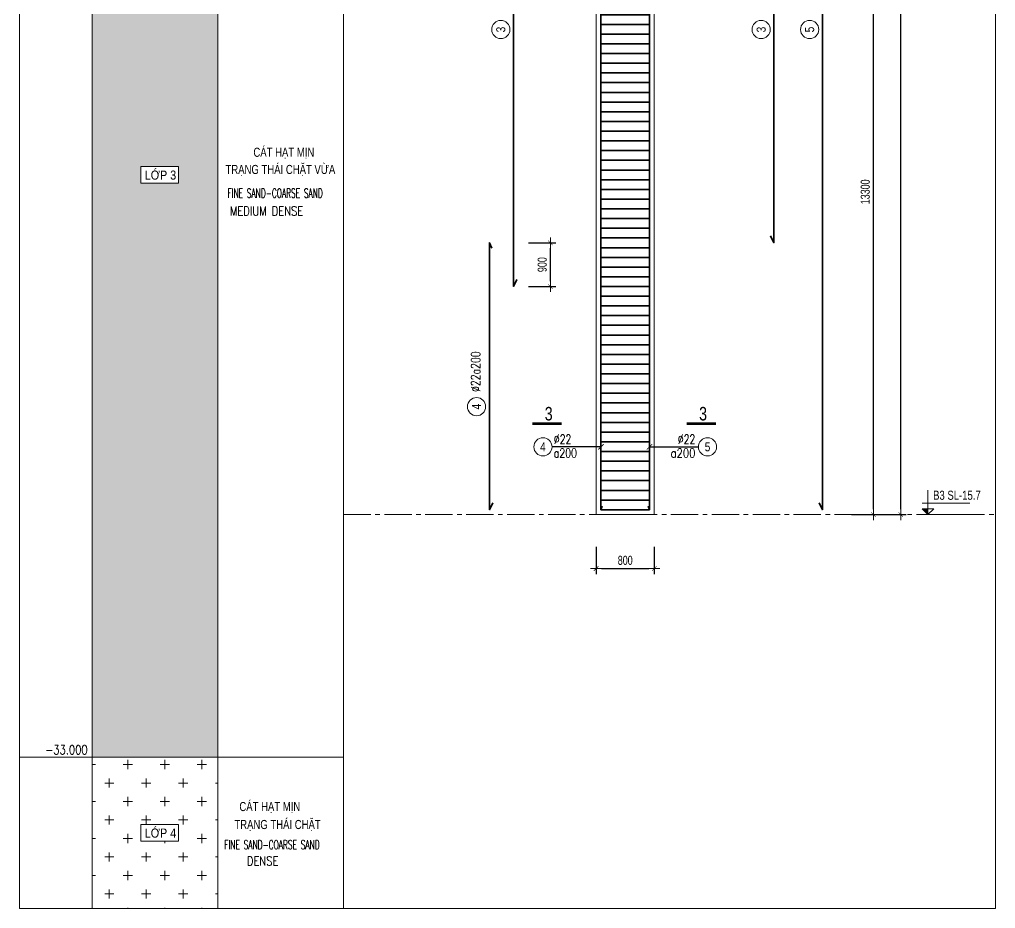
# Model space of a CAD drawing. Header units: millimetres. Extents: x -642477 to 1168880, y -27982 to 330379.
# Drawn here: x 169285 to 189406, y 63733 to 82049 of the extents above; entities that cross this region are included whole.
import ezdxf
from ezdxf.enums import TextEntityAlignment as Align

# ---------------------------------------------------------------- set-up
doc = ezdxf.new("R2010")
doc.units = ezdxf.units.MM
doc.linetypes.add('CENTER2', pattern=[1.125, 0.75, -0.125, 0.125, -0.125])
doc.layers.get('0').update_dxf_attribs({"lineweight": 20})
doc.layers.get('Defpoints').update_dxf_attribs({"color": 151, "lineweight": 9})
for name, color, linetype, lineweight in [('NDC_S_ANNO', 7, 'Continuous', 20), ('NDC_S_AXIS', 5, 'CENTER2', 13), ('NDC_S_CONTINUOUS', 3, 'Continuous', 20), ('NDC_S_DIM', 1, 'Continuous', 15), ('NDC_S_ENG TEXT', 2, 'Continuous', 20), ('NDC_S_ENG TITLE', 3, 'Continuous', 20), ('NDC_S_FOUNDATION NAME', 7, 'Continuous', 20), ('NDC_S_HATCH MATERIAL', 8, 'Continuous', 13), ('NDC_S_REBAR', 4, 'Continuous', 35), ('NDC_S_SYMBOL', 1, 'Continuous', 15), ('NDC_S_TEXT SYMBOL', 7, 'Continuous', 20), ('NDC_S_VN TEXT', 7, 'Continuous', 20), ('NDC_S_VN TITLE', 6, 'Continuous', 35), ('rev_20200806', 1, 'Continuous', 20)]:
    doc.layers.add(name, color=color, linetype=linetype, lineweight=lineweight)
doc.layers.get('rev_20200806').off()
doc.styles.add('ARIAL', font='arial.ttf', dxfattribs={"width": 0.8})
doc.styles.add('NDC_ANNO', font='', dxfattribs={"width": 0.8})
doc.styles.add('NDC_ARIAL', font='arial.ttf', dxfattribs={"width": 0.85})
doc.styles.add('NDC_DIM', font='', dxfattribs={"width": 0.75})
doc.styles.add('NDC_EN TXT', font='romans.shx', dxfattribs={"width": 0.8})
doc.styles.add('NDC_ROMANS', font='romans.shx', dxfattribs={"width": 0.8, "bigfont": 'vns.shx'})
doc.styles.get('NDC_ANNO').set_extended_font_data('Dotum')
doc.styles.get('NDC_DIM').set_extended_font_data('Dotum')
doc.dimstyles.new('NDC_dim_75', dxfattribs={"dimscale": 75, "dimtxt": 2.5, "dimasz": 1.5, "dimexe": 1.5, "dimexo": 2.5, "dimgap": 1, "dimtad": 1, "dimdec": 0, "dimzin": 0, "dimdsep": 46, "dimtxsty": 'NDC_DIM', "dimblk": 'DIMMARK', "dimcen": 0.09, "dimdle": 1.2, "dimclrd": 1, "dimclre": 1, "dimclrt": 3, "dimadec": 0, "dimazin": 0, "dimtfac": 1, "dimtdec": 0, "dimtix": 1, "dimtofl": 0, "dimtmove": 0, "dimatfit": 3, "dimfxl": 6, "dimfxlon": 1, "dimtolj": 1, "dimtzin": 0, "dimarcsym": 0})

# ---------------------------------------------------------------- blocks, each defined once
blk = doc.blocks.new('*U422')
at = {"layer": 'NDC_S_REBAR', "ltscale": 80}
blk.add_line((-500, 0), (500, 0), dxfattribs=at)
blk = doc.blocks.new('*U423')
at = {"layer": 'NDC_S_DIM', "color": 0, "linetype": 'ByBlock', "lineweight": -2, "transparency": 16777216}
for p in [(0, 26800), (0, 26600), (0, 26400), (0, 26200), (0, 26000), (0, 25800), (0, 25600), (0, 25400), (0, 25200), (0, 25000), (0, 24800), (0, 24600), (0, 24400), (0, 24200), (0, 24000), (0, 23800), (0, 23600), (0, 23400), (0, 23200), (0, 23000), (0, 22800), (0, 22600), (0, 22400), (0, 22200), (0, 22000), (0, 21800), (0, 21600), (0, 21400), (0, 21200), (0, 21000), (0, 20800), (0, 20600), (0, 20400), (0, 20200), (0, 20000), (0, 19800), (0, 19600), (0, 19400), (0, 19200), (0, 19000), (0, 18800), (0, 18600), (0, 18400), (0, 18200), (0, 18000), (0, 17800), (0, 17600), (0, 17400), (0, 17200), (0, 17000), (0, 16800), (0, 16600), (0, 16400), (0, 16200), (0, 16000), (0, 15800), (0, 15600), (0, 15400), (0, 15200), (0, 15000), (0, 14800), (0, 14600), (0, 14400), (0, 14200), (0, 14000), (0, 13800), (0, 13600), (0, 13400), (0, 13200), (0, 13000), (0, 12800), (0, 12600), (0, 12400), (0, 12200), (0, 12000), (0, 11800), (0, 11600), (0, 11400), (0, 11200), (0, 11000), (0, 10800), (0, 10600), (0, 10400), (0, 10200), (0, 10000), (0, 9800), (0, 9600), (0, 9400), (0, 9200), (0, 9000), (0, 8800), (0, 8600), (0, 8400), (0, 8200), (0, 8000), (0, 7800), (0, 7600), (0, 7400), (0, 7200), (0, 7000), (0, 6800), (0, 6600), (0, 6400), (0, 6200), (0, 6000), (0, 5800), (0, 5600), (0, 5400), (0, 5200), (0, 5000), (0, 4800), (0, 4600), (0, 4400), (0, 4200), (0, 4000), (0, 3800), (0, 3600), (0, 3400), (0, 3200), (0, 3000), (0, 2800), (0, 2600), (0, 2400), (0, 2200), (0, 2000), (0, 1800), (0, 1600), (0, 1400), (0, 1200), (0, 1000), (0, 800), (0, 600), (0, 400), (0, 200), (0, 0)]:
    blk.add_blockref('*U422', p, dxfattribs=at)
blk = doc.blocks.new('DIMMARK')
at = {"layer": 'NDC_S_DIM', "color": 1}
blk.add_line((-1.5, 0), (1, 0), dxfattribs=at)
at = {"layer": 'NDC_S_DIM', "color": 2, "const_width": 0.1}
blk.add_lwpolyline([(-0.42, -0.42), (0.42, 0.42)], dxfattribs=at)
blk = doc.blocks.new('*D434')
at = {"layer": 'Defpoints', "color": 0, "ltscale": 100, "transparency": 16777216}
for p in [(183485, 99848), (187453, 99848), (183485, 71848)]:
    blk.add_point(p, dxfattribs=at)
at = {"layer": 'NDC_S_DIM', "color": 1, "lineweight": -2, "ltscale": 100, "transparency": 16777216}
for p, q in [((187003, 99848), (187566, 99848)), ((187453, 71961), (187453, 99736)), ((187003, 71848), (187566, 71848))]:
    blk.add_line(p, q, dxfattribs=at)
at = {"layer": 'NDC_S_DIM', "color": 1, "lineweight": -2, "ltscale": 100, "transparency": 16777216, "xscale": 112.5, "yscale": 112.5, "zscale": 112.5}
for p, rotation in [((187453, 99848), 90), ((187453, 71848), 270)]:
    blk.add_blockref('DIMMARK', p, dxfattribs=dict(at, rotation=rotation))
at = {"layer": 'NDC_S_DIM', "color": 3, "ltscale": 100, "transparency": 16777216, "insert": (187285, 85848), "char_height": 187.5, "attachment_point": 5, "rotation": 90, "style": 'NDC_DIM'}
blk.add_mtext('\\A1;28000', dxfattribs=at)
blk = doc.blocks.new('*D424')
at = {"layer": 'Defpoints', "color": 0, "ltscale": 100, "transparency": 16777216}
for p in [(183485, 85148), (186891, 85148), (183485, 71848)]:
    blk.add_point(p, dxfattribs=at)
at = {"layer": 'NDC_S_DIM', "color": 1, "lineweight": -2, "ltscale": 100, "transparency": 16777216}
for p, q in [((186441, 85148), (187003, 85148)), ((186891, 71961), (186891, 85036)), ((186441, 71848), (187003, 71848))]:
    blk.add_line(p, q, dxfattribs=at)
at = {"layer": 'NDC_S_DIM', "color": 1, "lineweight": -2, "ltscale": 100, "transparency": 16777216, "xscale": 112.5, "yscale": 112.5, "zscale": 112.5}
for p, rotation in [((186891, 85148), 90), ((186891, 71848), 270)]:
    blk.add_blockref('DIMMARK', p, dxfattribs=dict(at, rotation=rotation))
at = {"layer": 'NDC_S_DIM', "color": 3, "ltscale": 100, "transparency": 16777216, "insert": (186722, 78498), "char_height": 187.5, "attachment_point": 5, "rotation": 90, "style": 'NDC_DIM'}
blk.add_mtext('\\A1;13300', dxfattribs=at)
blk = doc.blocks.new('kata_block_CT')
at = {"layer": 'NDC_S_ANNO'}
blk.add_hatch(color=3, dxfattribs=at).paths.add_polyline_path([(0, 1.6), (-1.61, 1.6), (0, 0)])
at = {"layer": 'NDC_S_ANNO', "ltscale": 50}
h = blk.add_hatch(dxfattribs=at)
h.set_pattern_fill('ANSI31', color=256, scale=1.406, style=0)
h.paths.add_polyline_path([(0, 1.6), (0, 0), (1.61, 1.6)])
for p, q in [((-1.59, 3.14), (11.47, 3.14)), ((11.56, 0), (-1.64, 0))]:
    blk.add_line(p, q, dxfattribs=at)
for points in [[(0, 6.69), (0, 0)], [(0, 0), (-1.61, 1.6), (0, 1.6)], [(0, 0), (1.61, 1.6), (0, 1.6)]]:
    blk.add_lwpolyline(points, dxfattribs=at)
at = {"layer": 'NDC_S_ANNO', "color": 8, "ltscale": 50}
blk.add_lwpolyline([(0, 0), (-1.61, 1.6), (0, 1.6)], dxfattribs=at)
at = {"layer": 'NDC_S_TEXT SYMBOL', "color": 3, "style": 'NDC_ANNO', "width": 0.8}
blk.add_attdef('CT', (1.41, 4.07), '', height=2.5, dxfattribs=at)
blk = doc.blocks.new('*U367')
blk.add_circle((-2.5, 0), 2.5)
at = {"layer": 'NDC_S_VN TEXT', "color": 3, "style": 'NDC_EN TXT', "width": 0.75}
for tag, p in [('DK1', (0.5, 0.85)), ('KC1', (0.5, -2.97))]:
    blk.add_attdef(tag, p, '', height=2.5, dxfattribs=at)
at = {"layer": 'NDC_S_VN TEXT', "color": 7, "style": 'ARIAL', "width": 0.8}
blk.add_attdef('SH2', text='', height=2.5, dxfattribs=at).set_placement((-2.5, 0), align=Align.MIDDLE)
blk = doc.blocks.new('*D429')
at = {"layer": 'Defpoints', "color": 0, "ltscale": 100, "transparency": 16777216}
for p in [(178972, 77448), (180231, 77448), (179472, 76548)]:
    blk.add_point(p, dxfattribs=at)
at = {"layer": 'NDC_S_DIM', "color": 1, "lineweight": -2, "ltscale": 100, "transparency": 16777216}
for p, q in [((179781, 77448), (180343, 77448)), ((180231, 76661), (180231, 77336)), ((179781, 76548), (180343, 76548))]:
    blk.add_line(p, q, dxfattribs=at)
at = {"layer": 'NDC_S_DIM', "color": 1, "lineweight": -2, "ltscale": 100, "transparency": 16777216, "xscale": 112.5, "yscale": 112.5, "zscale": 112.5}
for p, rotation in [((180231, 77448), 90), ((180231, 76548), 270)]:
    blk.add_blockref('DIMMARK', p, dxfattribs=dict(at, rotation=rotation))
at = {"layer": 'NDC_S_DIM', "color": 3, "ltscale": 100, "transparency": 16777216, "insert": (180062, 76998), "char_height": 187.5, "attachment_point": 5, "rotation": 90, "style": 'NDC_DIM'}
blk.add_mtext('\\A1;900', dxfattribs=at)
blk = doc.blocks.new('*U366')
blk.add_circle((2.5, 0), 2.5)
at = {"layer": 'NDC_S_VN TEXT', "color": 3, "style": 'NDC_EN TXT'}
for tag, width, p in [('DK2', 0.75, (-0.85, 0.85)), ('KC2', 0.8, (-0.85, -2.97))]:
    blk.add_attdef(tag, text='', height=2.5, dxfattribs=dict(at, width=width)).set_placement(p, align=Align.RIGHT)
at = {"layer": 'NDC_S_VN TEXT', "color": 7, "style": 'ARIAL', "width": 0.8}
blk.add_attdef('SH3', text='', height=2.5, dxfattribs=at).set_placement((2.5, 0), align=Align.MIDDLE)
blk = doc.blocks.new('*U191')
at = {"layer": 'NDC_S_ANNO', "color": 0, "linetype": 'ByBlock', "lineweight": -2}
blk.add_line((-4.36, 0), (1, 0), dxfattribs=at)
at = {"layer": 'NDC_S_ANNO', "ltscale": 0.005, "const_width": 0.5}
blk.add_lwpolyline([(1, 0), (-4.36, 0)], dxfattribs=at)
at = {"layer": 'NDC_S_TEXT SYMBOL', "linetype": 'ByBlock', "lineweight": -2, "style": 'NDC_ANNO', "width": 0.8}
blk.add_attdef('DETAIL', text='', height=2.5, dxfattribs=at).set_placement((-0.64, 1.82), align=Align.MIDDLE_RIGHT)
blk = doc.blocks.new('*D440')
at = {"layer": 'Defpoints', "color": 0, "ltscale": 100, "transparency": 16777216}
for p in [(181173, 71848), (182373, 71848), (182373, 70736)]:
    blk.add_point(p, dxfattribs=at)
at = {"layer": 'NDC_S_DIM', "color": 1, "lineweight": -2, "ltscale": 100, "transparency": 16777216}
for p, q in [((181173, 71186), (181173, 70623)), ((182373, 71186), (182373, 70623)), ((181285, 70736), (182260, 70736))]:
    blk.add_line(p, q, dxfattribs=at)
at = {"layer": 'NDC_S_DIM', "color": 1, "lineweight": -2, "ltscale": 100, "transparency": 16777216, "xscale": 112.5, "yscale": 112.5, "zscale": 112.5, "rotation": 180}
blk.add_blockref('DIMMARK', (181173, 70736), dxfattribs=at)
at = {"layer": 'NDC_S_DIM', "color": 1, "lineweight": -2, "ltscale": 100, "transparency": 16777216, "xscale": 112.5, "yscale": 112.5, "zscale": 112.5}
blk.add_blockref('DIMMARK', (182373, 70736), dxfattribs=at)
at = {"layer": 'NDC_S_DIM', "color": 3, "ltscale": 100, "transparency": 16777216, "insert": (181773, 70905), "char_height": 187.5, "attachment_point": 5, "style": 'NDC_DIM'}
blk.add_mtext('\\A1;800', dxfattribs=at)
blk = doc.blocks.new('hk1')
at = {"layer": 'NDC_S_HATCH MATERIAL', "ltscale": 100}
h = blk.add_hatch(dxfattribs=at)
h.set_pattern_fill('ANSI37', color=256, scale=150, angle=90)
h.set_pattern_definition([(135, (178280.06, 324162.64), (-336.7596, -336.7596), []), (225, (178280.06, 324162.64), (336.7596, -336.7596), [])])
h.paths.add_polyline_path([(4089, -4063), (1500, -4063), (1500, -6363), (4089, -6363)])
h.paths.add_polyline_path([(2499, -5290), (2499, -4944), (3277, -4944), (3277, -5290)], flags=16)
h = blk.add_hatch(dxfattribs=at)
h.set_pattern_fill('ANSI31', color=256, scale=100)
h.set_pattern_definition([(45, (58959.74, -110349.52), (-224.5064, 224.5064), [])])
h.paths.add_polyline_path([(4089, -6363), (1500, -6363), (1500, -9463), (4089, -9463)])
h.paths.add_polyline_path([(2499, -8016), (2499, -7669), (3277, -7669), (3277, -8016)], flags=16)
h = blk.add_hatch(dxfattribs=at)
h.set_pattern_fill('AR-HBONE', color=256, scale=4)
h.set_pattern_definition([(45, (178280.06, 324171.05), (6e-14, 574.7364), [1219.2, -406.4]), (135, (178567.43, 324458.4), (6e-14, 574.7364), [1219.2, -406.4])])
h.paths.add_polyline_path([(4089, -9463), (1500, -9463), (1500, -13063), (4089, -13063)])
h.paths.add_polyline_path([(2474, -11391), (2474, -11045), (3334, -11045), (3334, -11391)], flags=16)
h = blk.add_hatch(dxfattribs=at)
h.set_pattern_fill('AR-CONC', color=256, scale=4)
h.set_pattern_definition([(50, (178280.06, 321582.73), (728.7387, -63.7563), [76.2, -838.2]), (355, (178280.1, 321582.7), (-140.9737, 764.2274), [60.96, -670.5623]), (100.45144, (178340.8, 321577.4), (587.765, 700.471), [64.76, -712.361]), (46.1842, (178280.1, 321785.9), (1084.3162, -168.1693), [114.3, -1257.3]), (96.63556, (178370.4, 321771.9), (949.6165, 989.7045), [97.14, -1068.5424]), (351.18415, (178280.1, 321785.9), (949.6165, 989.7045), [91.44, -1005.839]), (21, (178381.66, 321735.13), (606.4576, -409.0608), [76.2, -838.2]), (326, (178381.7, 321735.1), (247.2081, 736.7519), [60.96, -670.56]), (71.45144, (178432.2, 321701.05), (853.6657, 327.6911), [64.76, -712.3598]), (37.5, (178280.06, 321582.73), (12.35441, 338.22016), [0, -662.432, 0, -680.72, 0, -673.1]), (7.5, (178280.06, 321582.73), (267.27865, 400.7223), [0, -388.112, 0, -647.192, 0, -256.54]), (327.5, (178053.5, 321582.73), (542.36238, -22.91498), [0, -254, 0, -792.48, 0, -1051.56]), (317.5, (177951.9, 321582.73), (592.5167, 101.70596), [0, -330.2, 0, -526.288, 0, -746.76])])
h.paths.add_polyline_path([(4089, -13063), (1500, -13063), (1500, -37063), (4089, -37063)])
h.paths.add_polyline_path([(3277, -24890), (3277, -25236), (2499, -25236), (2499, -24890)], flags=16)
h = blk.add_hatch(dxfattribs=at)
h.set_pattern_fill('CROSS', color=256, scale=60)
h.set_pattern_definition([(0, (178280.06, 323492.3), (381, 381), [190.5, -571.5]), (90, (178375.3, 323397.07), (-381, 381), [190.5, -571.5])])
h.paths.add_polyline_path([(4089, -37063), (1500, -37063), (1500, -40178), (4089, -40178)])
h.paths.add_polyline_path([(2499, -38794), (2499, -38447), (3277, -38447), (3277, -38794)], flags=16)
at = {"layer": 'NDC_S_CONTINUOUS'}
for p, q in [((0, -40178), (0, 0)), ((1500, -40178), (1500, 0)), ((6679, -40178), (6679, 0)), ((6679, -4063), (0, -4063)), ((4089, -40178), (4089, -4063)), ((6679, -6363), (0, -6363)), ((1500, -6363), (300, -6363)), ((1500, -9463), (0, -9463)), ((6679, -9463), (1500, -9463)), ((6679, -9463), (1500, -9463)), ((1500, -13063), (0, -13063)), ((6679, -13063), (1500, -13063)), ((6679, -13063), (1500, -13063)), ((1500, -37063), (0, -37063)), ((6679, -37063), (1500, -37063)), ((6679, -40178), (0, -40178))]:
    blk.add_line(p, q, dxfattribs=at)
for points in [[(0, 0), (6679, 0)], [(6679, -2914), (0, -2914)]]:
    blk.add_lwpolyline(points, dxfattribs=at)
at = {"layer": 'NDC_S_DIM'}
for points in [[(2499, -4944), (3277, -4944), (3277, -5290), (2499, -5290)], [(2499, -7669), (3277, -7669), (3277, -8016), (2499, -8016)], [(2474, -11045), (3334, -11045), (3334, -11391), (2474, -11391)], [(2499, -24890), (3277, -24890), (3277, -25236), (2499, -25236)], [(2499, -38447), (3277, -38447), (3277, -38794), (2499, -38794)]]:
    blk.add_lwpolyline(points, close=True, dxfattribs=at)
at = {"layer": 'NDC_S_ENG TEXT', "style": 'NDC_ROMANS', "width": 0.8}
for s, p in [('-2.300', (1404, -6209)), ('-5.400', (1404, -9309)), ('-9.000', (1404, -12909)), ('-33.000', (1404, -36909))]:
    blk.add_text(s, height=187.5, dxfattribs=at).set_placement(p, align=Align.MIDDLE_RIGHT)
at = {"layer": 'NDC_S_ENG TITLE', "style": 'NDC_EN TXT', "width": 0.6}
for s, p in [('BORED HOLE HK-1', (3999, -1547)), ('DEPTH', (751, -2176))]:
    blk.add_text(s, height=300, dxfattribs=at).set_placement(p, align=Align.MIDDLE)
at = {"layer": 'NDC_S_FOUNDATION NAME', "style": 'NDC_ARIAL', "width": 0.7}
blk.add_text('CỐT MẶT ĐẤT TỰ NHIÊN ~ EL+6.86', height=187.5, dxfattribs=at).set_placement((1655, -3422))
at = {"layer": 'NDC_S_VN TEXT', "style": 'NDC_EN TXT', "width": 0.8}
blk.add_text('NATURAL GROUND LEVEL ~ EL+6.86', height=187.5, dxfattribs=at).set_placement((1655, -3765))
at = {"layer": 'NDC_S_VN TEXT'}
for s, style, width, p in [('ĐẤT SAN LẤP', 'NDC_ARIAL', 0.8, (4586, -4964)), ('MADE GROUND', 'NDC_EN TXT', 0.8, (4467, -5304)), ('SÉT', 'NDC_ARIAL', 0.75, (5190, -7320)), ('TRẠNG THÁI NỬA CỨNG', 'NDC_ARIAL', 0.75, (4244, -7667)), ('CLAY', 'NDC_EN TXT', 0.8, (5060, -8055)), ('FIRM TO STIFF', 'NDC_EN TXT', 0.8, (4594, -8373)), ('SÉT PHA', 'NDC_ARIAL', 0.75, (4961, -10816)), ('TRẠNG THÁI DẺO MỀM', 'NDC_ARIAL', 0.75, (4233, -11167)), ('SANDY CLAY, SOFT', 'NDC_EN TXT', 0.8, (4315, -11552)), ('CÁT HẠT MỊN', 'NDC_ARIAL', 0.75, (4822, -24597)), ('TRẠNG THÁI CHẶT VỪA', 'NDC_ARIAL', 0.75, (4247, -24951)), ('FINE SAND-COARSE SAND', 'NDC_EN TXT', 0.6, (4286, -25439)), ('MEDIUM DENSE', 'NDC_EN TXT', 0.8, (4338, -25807)), ('CÁT HẠT MỊN', 'NDC_ARIAL', 0.75, (4533, -38078)), ('TRẠNG THÁI CHẶT ', 'NDC_ARIAL', 0.75, (4430, -38448)), ('FINE SAND-COARSE SAND', 'NDC_EN TXT', 0.6, (4221, -38865)), ('DENSE', 'NDC_EN TXT', 0.8, (4688, -39200))]:
    blk.add_text(s, height=187.5, dxfattribs=dict(at, style=style, width=width)).set_placement(p, align=Align.MIDDLE_LEFT)
at = {"layer": 'NDC_S_VN TITLE', "style": 'NDC_ARIAL'}
for s, height, width, p in [('CHIỀU', 300, 0.85, (756, -904)), ('HỐ KHOAN ĐỊA CHẤT HK-1', 300, 0.85, (4031, -927)), ('SÂU', 300, 0.85, (756, -1505)), ('LỚP 1', 187.5, 0.85, (2906, -5098)), ('LỚP 2', 187.5, 0.75, (2906, -7823)), ('LỚP 2C', 187.5, 0.85, (2914, -11199)), ('LỚP 3', 187.5, 0.85, (2906, -25044)), ('LỚP 4', 187.5, 0.85, (2906, -38601))]:
    blk.add_text(s, height=height, dxfattribs=dict(at, width=width)).set_placement(p, align=Align.MIDDLE)

msp = doc.modelspace()

# ---------------------------------------------------------------- linework, layer by layer
at = {"layer": 'NDC_S_AXIS', "ltscale": 750}
msp.add_line((175964.3, 71848.1), (189406.4, 71848.1), dxfattribs=at)
at = {"layer": 'NDC_S_CONTINUOUS', "ltscale": 100}
for p in [(189406.4, 103910.8), (175964.3, 63732.8)]:
    msp.add_line(p, (189406.4, 63732.8), dxfattribs=at)
msp.add_lwpolyline([(182372.9, 84148.1), (182372.9, 71848.1), (181172.9, 71848.1), (181172.9, 99848.1), (182372.9, 99848.1), (182372.9, 94948.1)], dxfattribs=at)
at = {"layer": 'NDC_S_DIM'}
for centre in [(179207.7, 81842.5), (184575.5, 81842.5), (185575.5, 81842.5), (178707.7, 74071.6)]:
    msp.add_circle(centre, 187.5, dxfattribs=at)
at = {"layer": 'NDC_S_REBAR', "ltscale": 80}
for points in [[(181297.9, 72023.1), (181272.9, 71948.1), (181272.9, 99748.1), (181297.9, 99673.1)], [(182247.9, 72023.1), (182272.9, 71948.1), (182272.9, 99748.1), (182247.9, 99673.1)], [(179540.4, 76689), (179471.8, 76548.1), (179471.8, 89148.1), (179522.6, 89038.1)], [(184771, 77589), (184839.6, 77448.1), (184839.6, 89148.1), (184788.9, 89038.1)], [(185771, 72089), (185839.6, 71948.1), (185839.6, 83648.1), (185788.9, 83538.1)], [(179040.4, 72089), (178971.8, 71948.1), (178971.8, 77448.1), (179022.6, 77338.1)]]:
    msp.add_lwpolyline(points, dxfattribs=at)

# ---------------------------------------------------------------- block references
at = {"layer": 'NDC_S_DIM', "xscale": -1, "rotation": 180}
msp.add_blockref('*U423', (181772.9, 98748.1), dxfattribs=at)
at = {"layer": 'NDC_S_DIM', "ltscale": 80, "xscale": 75, "yscale": 75, "zscale": 75}
for name, p, values in [('*U367', (180263.5, 73244.3), {'SH2': '4', 'DK1': '%%c22', 'KC1': 'a200'}), ('*U366', (183282.3, 73244.3), {'SH3': '5', 'DK2': '%%c22', 'KC2': 'a200'})]:
    msp.add_blockref(name, p, dxfattribs=at).add_auto_attribs(values)
at = {"layer": 'NDC_S_SYMBOL', "xscale": 112, "yscale": 112, "zscale": 112}
for p in [(180348.3, 73723.4), (183531, 73723.4)]:
    msp.add_blockref('*U191', p, dxfattribs=at).add_auto_attribs({'DETAIL': '3'})
at = {"layer": 'NDC_S_VN TEXT', "xscale": 75, "yscale": 75, "zscale": 75}
msp.add_blockref('kata_block_CT', (188015, 71848.1), dxfattribs=at).add_auto_attribs({'CT': 'B3 SL-15.7'})
at = {"layer": 'rev_20200806'}
msp.add_blockref('hk1', (169285.4, 103910.8), dxfattribs=at)

# ---------------------------------------------------------------- texts
at = {"layer": 'NDC_S_VN TEXT', "color": 7, "style": 'ARIAL', "width": 0.8}
for s, p in [('3', (179207.7, 81842.5)), ('3', (184575.5, 81842.5)), ('5', (185575.5, 81842.5)), ('4', (178707.7, 74071.6))]:
    msp.add_text(s, height=187.5, rotation=90, dxfattribs=at).set_placement(p, align=Align.MIDDLE)
at = {"layer": 'NDC_S_VN TEXT', "color": 3, "style": 'NDC_EN TXT', "width": 0.75}
msp.add_text('%%C22a200', height=187.5, rotation=90, dxfattribs=at).set_placement((178782.1, 74374))

# ---------------------------------------------------------------- dimensions: what is measured, and where the dimension line sits
at = {"layer": 'NDC_S_DIM', "ltscale": 100}
for base, p1, p2, picture, middle in [((187453.4, 99848.1), (183485.4, 71848.1), (183485.4, 99848.1), '*D434', (187284.5, 85848.1)), ((186890.9, 85148.1), (183485.4, 71848.1), (183485.4, 85148.1), '*D424', (186722, 78498.1)), ((180230.6, 77448.1), (179471.8, 76548.1), (178971.8, 77448.1), '*D429', (180061.8, 76998.1))]:
    dim = msp.add_linear_dim(base=base, p1=p1, p2=p2, angle=90, dimstyle='NDC_dim_75', dxfattribs=at)
    dim.commit()
    dim.dimension.update_dxf_attribs({"geometry": picture, "text_midpoint": middle})
dim = msp.add_linear_dim(base=(182372.9, 70735.7), p1=(181172.9, 71848.1), p2=(182372.9, 71848.1), dimstyle='NDC_dim_75', override={"dimlfac": 0.666667}, dxfattribs=at)
dim.commit()
dim.dimension.update_dxf_attribs({"geometry": '*D440', "text_midpoint": (181772.9, 70904.5)})

# ---------------------------------------------------------------- leaders
at = {"layer": 'NDC_S_DIM', "ltscale": 80}
for points in [[(181272.9, 73244.3), (180263.5, 73244.3)], [(182272.9, 73244.3), (183282.3, 73244.3)]]:
    msp.add_leader(points, dimstyle='NDC_dim_75', override={"dimldrblk": 'ArchTick'}, dxfattribs=at)

doc.saveas('drawing.dxf')
